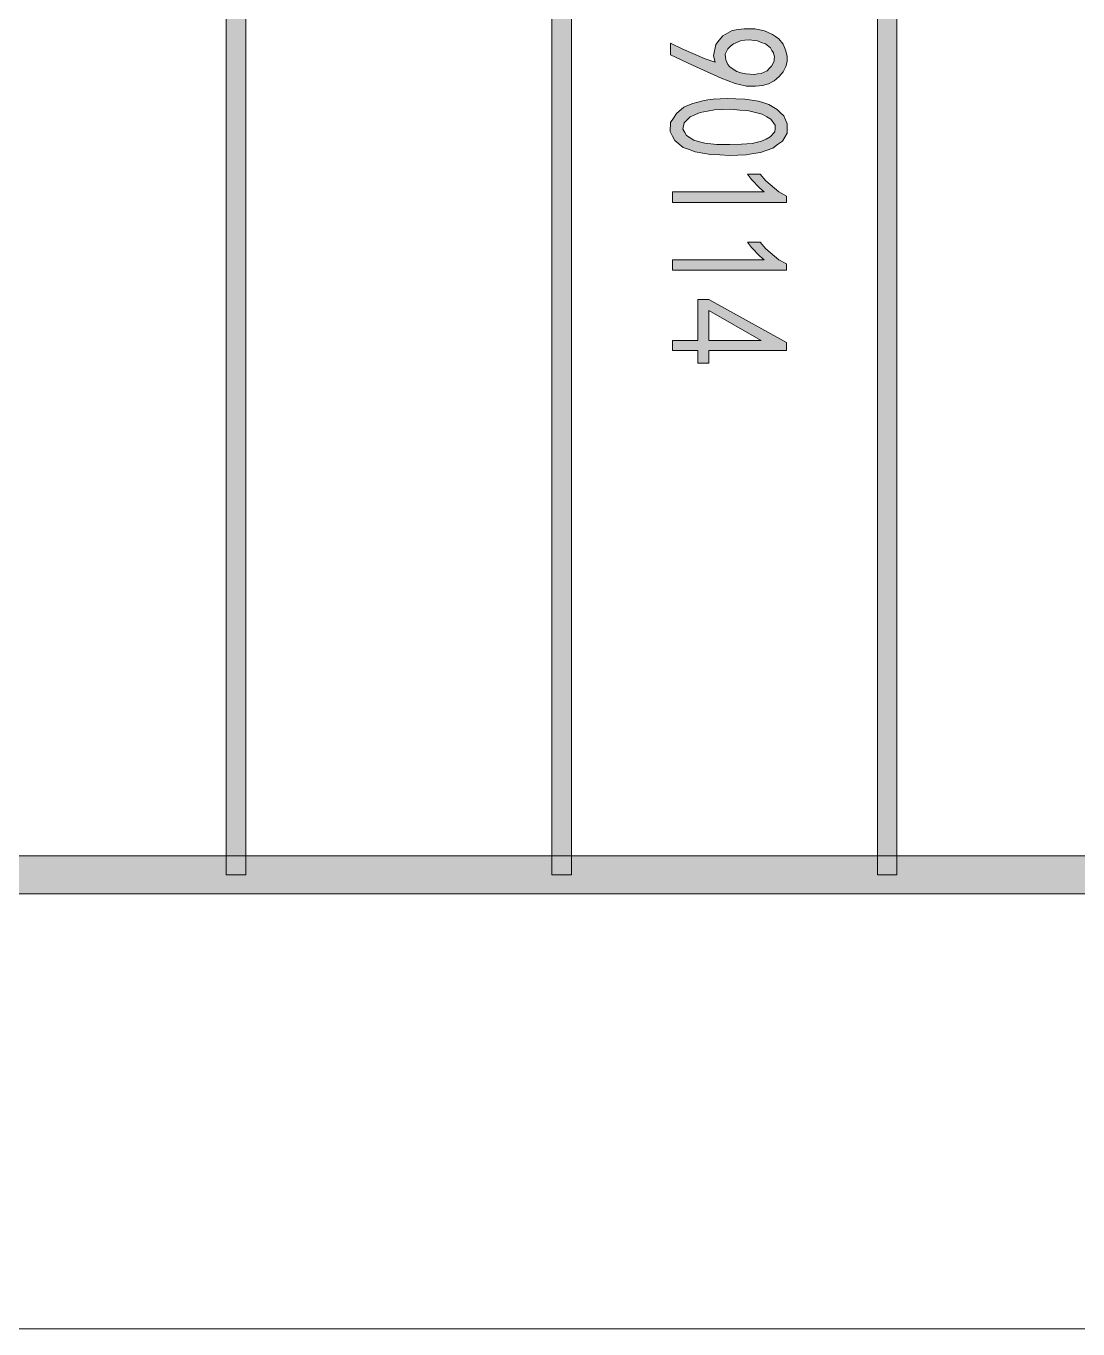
# Model space of a CAD drawing. Header units: millimetres. Extents: x 117 to 78452272, y 10 to 169749766.
# Drawn here: x 78386281 to 78389061, y 169648478 to 169651921 of the extents above; entities that cross this region are included whole.
import ezdxf

# ---------------------------------------------------------------- set-up
doc = ezdxf.new("R2010")
doc.units = ezdxf.units.MM

msp = doc.modelspace()

# ---------------------------------------------------------------- hatches: boundary and pattern name
h = msp.add_hatch(color=0)
h.dxf.hatch_style = 2
h.paths.add_polyline_path([(78386861.83, 169649677.669), (78386810.12, 169649677.669), (78386810.12, 169655684.228), (78386861.83, 169655684.228)])
h = msp.add_hatch(color=0)
h.dxf.hatch_style = 2
h.paths.add_polyline_path([(78387722.372, 169649677.669), (78387670.662, 169649677.669), (78387670.662, 169655684.228), (78387722.372, 169655684.228)])
h = msp.add_hatch(color=0)
h.dxf.hatch_style = 2
h.paths.add_polyline_path([(78388582.915, 169649677.669), (78388531.204, 169649677.669), (78388531.204, 169655684.228), (78388582.915, 169655684.228)])
h = msp.add_hatch(color=0)
h.paths.add_polyline_path([(78387984.37, 169651875.349), (78388016.689, 169651859.836), (78388075.725, 169651834.412), (78388102.011, 169651824.931), (78388098.132, 169651842.168), (78388104.165, 169651871.47), (78388113.214, 169651883.105), (78388122.264, 169651894.74), (78388147.257, 169651908.529), (78388163.201, 169651911.115), (78388179.145, 169651913.269), (78388207.585, 169651913.269), (78388220.082, 169651910.253), (78388233.01, 169651907.667), (78388254.124, 169651898.618), (78388262.312, 169651892.585), (78388270.499, 169651886.983), (78388282.565, 169651872.332), (78388286.012, 169651864.145), (78388289.46, 169651855.526), (78388292.907, 169651840.444), (78388292.907, 169651833.981), (78388292.907, 169651827.086), (78388289.46, 169651813.728), (78388286.012, 169651806.402), (78388282.565, 169651799.507), (78388271.792, 169651787.011), (78388264.897, 169651781.409), (78388258.003, 169651775.807), (78388243.352, 169651768.05), (78388236.026, 169651765.896), (78388228.7, 169651763.741), (78388209.309, 169651761.586), (78388197.243, 169651761.586), (78388185.609, 169651761.586), (78388155.444, 169651768.481), (78388136.915, 169651775.807), (78388118.385, 169651782.701), (78388042.113, 169651817.175), (78387984.37, 169651844.323)])
h.paths.add_polyline_path([(78388180.869, 169651883.105), (78388169.234, 169651881.812), (78388150.704, 169651874.056), (78388142.948, 169651867.592), (78388135.622, 169651860.697), (78388129.158, 169651846.477), (78388130.02, 169651838.721), (78388130.882, 169651830.964), (78388136.053, 169651818.898), (78388140.362, 169651814.158), (78388144.671, 169651809.849), (78388159.754, 169651800.8), (78388170.096, 169651796.922), (78388183.454, 169651793.905), (78388205.862, 169651792.612), (78388214.911, 169651793.905), (78388223.96, 169651795.198), (78388239.473, 169651802.524), (78388245.506, 169651808.556), (78388251.539, 169651814.589), (78388258.003, 169651827.517), (78388258.003, 169651834.412), (78388258.865, 169651838.721), (78388256.279, 169651849.494), (78388252.401, 169651856.388), (78388248.953, 169651862.852), (78388235.164, 169651873.625), (78388224.391, 169651877.503), (78388214.049, 169651881.382), (78388192.072, 169651883.967)])
h = msp.add_hatch(color=0)
h.paths.add_polyline_path([(78388157.168, 169651727.975), (78388180.438, 169651727.113), (78388217.066, 169651721.942), (78388230.855, 169651717.633), (78388244.213, 169651712.893), (78388266.621, 169651699.965), (78388275.239, 169651691.347), (78388284.289, 169651683.159), (78388292.907, 169651662.475), (78388292.907, 169651649.979), (78388292.907, 169651637.913), (78388280.41, 169651616.367), (78388267.483, 169651607.318), (78388254.986, 169651598.269), (78388222.667, 169651586.203), (78388203.707, 169651583.618), (78388184.316, 169651580.601), (78388139.931, 169651578.877), (78388114.938, 169651580.17), (78388089.945, 169651581.032), (78388049.439, 169651587.927), (78388033.495, 169651593.96), (78388017.551, 169651599.992), (78387996.005, 169651618.091), (78387989.541, 169651629.726), (78387983.508, 169651641.791), (78387984.801, 169651665.492), (78387992.127, 169651677.558), (78387999.883, 169651689.623), (78388019.274, 169651706.429), (78388031.771, 169651711.169), (78388043.837, 169651715.909), (78388069.692, 169651723.235), (78388083.481, 169651725.389), (78388096.84, 169651727.113), (78388133.898, 169651728.837)])
h.paths.add_polyline_path([(78388167.51, 169651698.673), (78388143.379, 169651700.827), (78388100.718, 169651699.103), (78388081.757, 169651695.656), (78388062.797, 169651692.209), (78388036.08, 169651680.574), (78388028.324, 169651672.386), (78388020.136, 169651664.63), (78388017.12, 169651648.255), (78388022.291, 169651639.637), (78388027.031, 169651631.018), (78388045.991, 169651618.953), (78388060.643, 169651615.075), (78388075.294, 169651611.196), (78388106.751, 169651607.318), (78388123.557, 169651607.318), (78388140.793, 169651607.318), (78388171.819, 169651608.611), (78388186.039, 169651609.473), (78388199.829, 169651610.334), (78388225.253, 169651616.798), (78388236.888, 169651621.969), (78388248.092, 169651627.571), (78388260.157, 169651641.36), (78388260.588, 169651649.979), (78388261.019, 169651659.028), (78388249.815, 169651674.541), (78388238.611, 169651681.005), (78388226.977, 169651687.469), (78388191.641, 169651696.518)])
h = msp.add_hatch(color=0)
h.dxf.hatch_style = 2
h.paths.add_polyline_path([(78388231.717, 169651482.783), (78388220.082, 169651491.832), (78388198.105, 169651514.671), (78388187.763, 169651528.891), (78388220.944, 169651528.891), (78388236.026, 169651511.223), (78388270.93, 169651482.783), (78388291.183, 169651471.148), (78388291.183, 169651454.342), (78387989.541, 169651454.342), (78387989.541, 169651482.783)])
h = msp.add_hatch(color=0)
h.dxf.hatch_style = 2
h.paths.add_polyline_path([(78388231.717, 169651303.09), (78388220.082, 169651312.139), (78388198.105, 169651335.409), (78388187.763, 169651349.198), (78388220.944, 169651349.198), (78388236.026, 169651331.962), (78388270.93, 169651303.09), (78388291.183, 169651291.886), (78388291.183, 169651275.081), (78387989.541, 169651275.081), (78387989.541, 169651303.09)])
h = msp.add_hatch(color=0)
h.paths.add_polyline_path([(78388056.333, 169651089.786), (78388056.333, 169651197.946), (78388086.067, 169651197.946), (78388291.183, 169651084.184), (78388291.183, 169651063.069), (78388086.067, 169651063.069), (78388086.067, 169651029.458), (78388056.333, 169651029.458), (78388056.333, 169651063.069), (78387989.541, 169651063.069), (78387989.541, 169651089.786)])
h.paths.add_polyline_path([(78388086.067, 169651089.786), (78388224.391, 169651089.786), (78388086.067, 169651168.644)])
h = msp.add_hatch(color=0)
h.dxf.hatch_style = 2
h.paths.add_polyline_path([(78382125.616, 169649627.683), (78382225.589, 169649727.656), (78451021.565, 169649727.656), (78451121.538, 169649627.683)])

# ---------------------------------------------------------------- linework, layer by layer
at = {"color": 0, "lineweight": 0}
for points in [[(78380975.066, 169648477.564), (78452272.087, 169648477.564), (78452272.087, 169749421.277), (78380975.066, 169749421.277)], [(78386861.83, 169649677.669), (78386810.12, 169649677.669), (78386810.12, 169655684.228), (78386861.83, 169655684.228)], [(78387722.372, 169649677.669), (78387670.662, 169649677.669), (78387670.662, 169655684.228), (78387722.372, 169655684.228)], [(78388582.915, 169649677.669), (78388531.204, 169649677.669), (78388531.204, 169655684.228), (78388582.915, 169655684.228)], [(78387984.37, 169651875.349), (78388016.689, 169651859.836), (78388075.725, 169651834.412), (78388102.011, 169651824.931), (78388098.132, 169651842.168), (78388104.165, 169651871.47), (78388113.214, 169651883.105), (78388122.264, 169651894.74), (78388147.257, 169651908.529), (78388163.201, 169651911.115), (78388179.145, 169651913.269), (78388207.585, 169651913.269), (78388220.082, 169651910.253), (78388233.01, 169651907.667), (78388254.124, 169651898.618), (78388262.312, 169651892.585), (78388270.499, 169651886.983), (78388282.565, 169651872.332), (78388286.012, 169651864.145), (78388289.46, 169651855.526), (78388292.907, 169651840.444), (78388292.907, 169651833.981), (78388292.907, 169651827.086), (78388289.46, 169651813.728), (78388286.012, 169651806.402), (78388282.565, 169651799.507), (78388271.792, 169651787.011), (78388264.897, 169651781.409), (78388258.003, 169651775.807), (78388243.352, 169651768.05), (78388236.026, 169651765.896), (78388228.7, 169651763.741), (78388209.309, 169651761.586), (78388197.243, 169651761.586), (78388185.609, 169651761.586), (78388155.444, 169651768.481), (78388136.915, 169651775.807), (78388118.385, 169651782.701), (78388042.113, 169651817.175), (78387984.37, 169651844.323)], [(78388180.869, 169651883.105), (78388169.234, 169651881.812), (78388150.704, 169651874.056), (78388142.948, 169651867.592), (78388135.622, 169651860.697), (78388129.158, 169651846.477), (78388130.02, 169651838.721), (78388130.882, 169651830.964), (78388136.053, 169651818.898), (78388140.362, 169651814.158), (78388144.671, 169651809.849), (78388159.754, 169651800.8), (78388170.096, 169651796.922), (78388183.454, 169651793.905), (78388205.862, 169651792.612), (78388214.911, 169651793.905), (78388223.96, 169651795.198), (78388239.473, 169651802.524), (78388245.506, 169651808.556), (78388251.539, 169651814.589), (78388258.003, 169651827.517), (78388258.003, 169651834.412), (78388258.865, 169651838.721), (78388256.279, 169651849.494), (78388252.401, 169651856.388), (78388248.953, 169651862.852), (78388235.164, 169651873.625), (78388224.391, 169651877.503), (78388214.049, 169651881.382), (78388192.072, 169651883.967)], [(78388157.168, 169651727.975), (78388180.438, 169651727.113), (78388217.066, 169651721.942), (78388230.855, 169651717.633), (78388244.213, 169651712.893), (78388266.621, 169651699.965), (78388275.239, 169651691.347), (78388284.289, 169651683.159), (78388292.907, 169651662.475), (78388292.907, 169651649.979), (78388292.907, 169651637.913), (78388280.41, 169651616.367), (78388267.483, 169651607.318), (78388254.986, 169651598.269), (78388222.667, 169651586.203), (78388203.707, 169651583.618), (78388184.316, 169651580.601), (78388139.931, 169651578.877), (78388114.938, 169651580.17), (78388089.945, 169651581.032), (78388049.439, 169651587.927), (78388033.495, 169651593.96), (78388017.551, 169651599.992), (78387996.005, 169651618.091), (78387989.541, 169651629.726), (78387983.508, 169651641.791), (78387984.801, 169651665.492), (78387992.127, 169651677.558), (78387999.883, 169651689.623), (78388019.274, 169651706.429), (78388031.771, 169651711.169), (78388043.837, 169651715.909), (78388069.692, 169651723.235), (78388083.481, 169651725.389), (78388096.84, 169651727.113), (78388133.898, 169651728.837)], [(78388167.51, 169651698.673), (78388143.379, 169651700.827), (78388100.718, 169651699.103), (78388081.757, 169651695.656), (78388062.797, 169651692.209), (78388036.08, 169651680.574), (78388028.324, 169651672.386), (78388020.136, 169651664.63), (78388017.12, 169651648.255), (78388022.291, 169651639.637), (78388027.031, 169651631.018), (78388045.991, 169651618.953), (78388060.643, 169651615.075), (78388075.294, 169651611.196), (78388106.751, 169651607.318), (78388123.557, 169651607.318), (78388140.793, 169651607.318), (78388171.819, 169651608.611), (78388186.039, 169651609.473), (78388199.829, 169651610.334), (78388225.253, 169651616.798), (78388236.888, 169651621.969), (78388248.092, 169651627.571), (78388260.157, 169651641.36), (78388260.588, 169651649.979), (78388261.019, 169651659.028), (78388249.815, 169651674.541), (78388238.611, 169651681.005), (78388226.977, 169651687.469), (78388191.641, 169651696.518)], [(78388231.717, 169651482.783), (78388220.082, 169651491.832), (78388198.105, 169651514.671), (78388187.763, 169651528.891), (78388220.944, 169651528.891), (78388236.026, 169651511.223), (78388270.93, 169651482.783), (78388291.183, 169651471.148), (78388291.183, 169651454.342), (78387989.541, 169651454.342), (78387989.541, 169651482.783)], [(78388231.717, 169651303.09), (78388220.082, 169651312.139), (78388198.105, 169651335.409), (78388187.763, 169651349.198), (78388220.944, 169651349.198), (78388236.026, 169651331.962), (78388270.93, 169651303.09), (78388291.183, 169651291.886), (78388291.183, 169651275.081), (78387989.541, 169651275.081), (78387989.541, 169651303.09)], [(78388056.333, 169651089.786), (78388056.333, 169651197.946), (78388086.067, 169651197.946), (78388291.183, 169651084.184), (78388291.183, 169651063.069), (78388086.067, 169651063.069), (78388086.067, 169651029.458), (78388056.333, 169651029.458), (78388056.333, 169651063.069), (78387989.541, 169651063.069), (78387989.541, 169651089.786)], [(78388086.067, 169651089.786), (78388224.391, 169651089.786), (78388086.067, 169651168.644)], [(78382125.616, 169649627.683), (78382225.589, 169649727.656), (78451021.565, 169649727.656), (78451121.538, 169649627.683)]]:
    msp.add_lwpolyline(points, close=True, dxfattribs=at)

doc.saveas('drawing.dxf')
